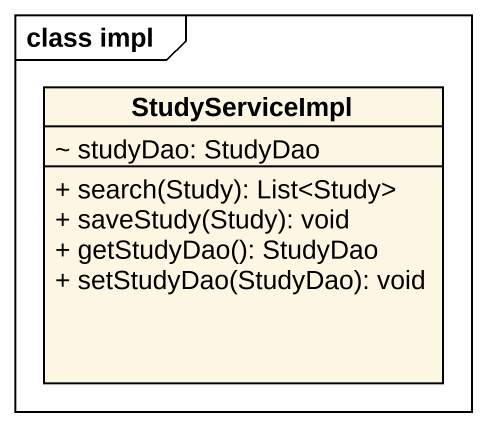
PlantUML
@startuml
mainframe class impl
hide circle
hide empty members
skinparam classAttributeIconSize 0
class StudyServiceImpl {
  ~ studyDao: StudyDao
  + search(Study): List<Study>
  + saveStudy(Study): void
  + getStudyDao(): StudyDao
  + setStudyDao(StudyDao): void
}
@enduml
